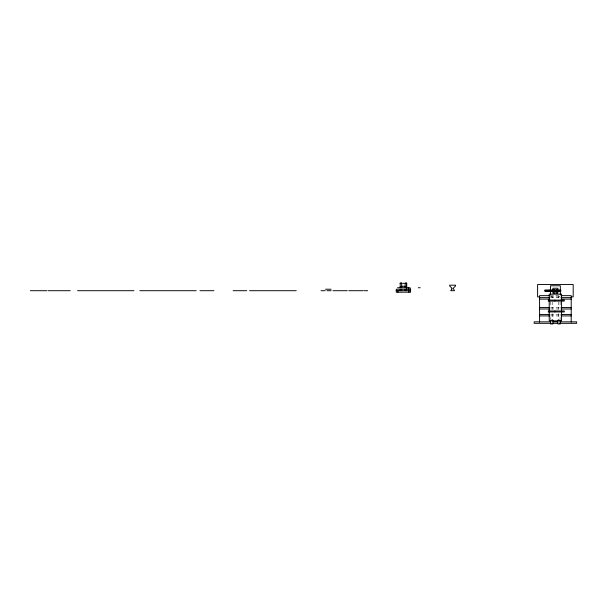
<?xml version="1.0" encoding="UTF-8"?>
<svg xmlns="http://www.w3.org/2000/svg" width="607" height="607" viewBox="0 0 607 607"><rect width="100%" height="100%" fill="white"/><g stroke="black" fill="none" stroke-linecap="round" stroke-linejoin="round"><path stroke-width="0.46" stroke-dasharray="3.04 2.28" d="M550.458 295.647L560.337 295.647M550.701 296.345L552.188 296.345L552.188 300.928M560.094 296.345L558.615 296.345L558.615 300.928M550.716 296.884L560.079 296.884M550.746 297.627L560.049 297.627M550.746 307.514L560.049 307.514M550.746 308.993L560.049 308.993M550.746 314.434L560.049 314.434M550.746 315.913L560.049 315.913M560.094 301.838L560.094 306.421M560.094 317.415L560.094 319.244M558.615 301.838L558.615 309.168M558.615 313.751L558.615 320.162M552.188 301.838L552.188 309.168M552.188 313.751L552.188 320.162M550.701 301.838L550.701 306.421M550.701 317.415L550.701 319.244"/><path stroke-width="0.91" d="M405.157 287.028L405.173 283.408M406.652 283.408L406.644 287.232L406.637 283.067M400.21 283.052L401.697 283.052M405.157 283.052L406.652 283.052M402.653 283.294L404.194 283.294M400.21 283.545L401.697 283.545M406.637 283.545L405.173 283.272M401.644 286.261L405.18 286.261M400.21 286.754L401.697 286.754M405.157 286.754L406.637 286.754M400.21 287.248L401.697 287.248M405.157 287.248L406.652 287.248M397.502 287.741L410.089 287.741L410.097 289.228M418.299 287.741L420.181 287.741M325.511 289.228L331.096 289.228M554.487 289.721L552.939 289.721L552.924 288.234L557.871 288.234L557.871 289.721L556.308 289.721M560.853 289.964L544.942 289.964L544.942 291.451L560.853 291.451M30.358 290.707L46.883 290.707M48.059 290.707L70.26 290.707M77.544 290.707L133.957 290.707M139.8 290.707L196.228 290.707M199.953 290.707L213.907 290.707M233.134 290.707L246.753 290.707M249.576 290.707L296.231 290.707M321.027 290.707L325.193 290.707M326.968 290.707L331.134 290.707M333 290.707L347.325 290.707M348.813 290.707L363.145 290.707M364.086 290.707L367.637 290.707M396.257 290.707L410.59 290.707M544.942 290.707L560.86 290.707M554.487 291.694L552.939 291.694L552.924 293.181L554.487 293.181M556.308 291.694L557.856 291.694L557.871 293.181L556.308 293.181M553.683 292.931L557.112 292.931M549.813 295.647L539.585 295.647L539.585 322.158M560.982 295.647L571.21 295.647L571.21 322.158M539.479 296.884L537.605 296.884L537.605 284.531L573.19 284.531L573.19 296.884L571.316 296.884M539.585 297.627L549.813 297.627M560.982 297.627L571.21 297.627M539.585 299.107L549.813 299.107M560.982 299.107L571.21 299.107M548.204 300.101L564.298 300.101L564.298 301.087L548.204 301.087M539.585 307.514L549.813 307.514M560.982 307.514L571.21 307.514M539.585 308.993L549.813 308.993M560.982 308.993L571.21 308.993M548.204 310.974L564.298 310.974L564.298 311.96L548.204 311.96M539.585 314.434L549.813 314.434M560.982 314.434L571.21 314.434M539.585 315.913L549.813 315.913M560.982 315.913L571.21 315.913M551.027 320.853L549.221 320.853L549.221 294.167L561.574 294.167L561.574 320.853L559.768 320.853M552.56 320.853L558.235 320.853M553.812 321.596L556.991 321.596M551.148 321.847L534.145 321.847L534.145 323.326L551.148 323.326M553.038 321.847L557.757 321.847M559.646 321.847L576.65 321.847L576.65 323.326L559.646 323.326M553.038 323.326L557.757 323.326M560.337 294.752L560.337 285.768L550.458 285.768L550.458 294.752M556.088 289.964L556.088 291.451M554.904 300.101L554.904 301.087M554.904 310.974L554.904 311.96M554.707 289.964L554.707 291.451M549.942 289.964L549.942 291.451M408.906 290.707L408.906 292.195M408.367 287.741L408.367 289.228M406.637 287.741L406.637 290.707M405.157 289.228L405.157 290.707M401.697 283.067L401.697 287.232M401.697 289.228L401.697 290.707M400.21 283.067L400.21 287.232M400.21 289.228L400.21 290.707M397.942 290.707L397.942 292.195M451.957 288.879L450.72 290.707L454.476 290.707L453.239 288.249L455.561 285.927L455.561 285.184L449.635 285.184L449.635 285.927L451.957 288.249L451.957 288.879M410.59 289.228L396.257 289.228L396.257 292.195L410.582 292.195L410.59 289.228M552.924 320.23L550.458 320.23L550.458 323.948L552.924 323.948L552.924 320.23M560.337 320.23L557.871 320.23L557.871 323.948L560.337 323.948L560.337 320.23"/></g></svg>
